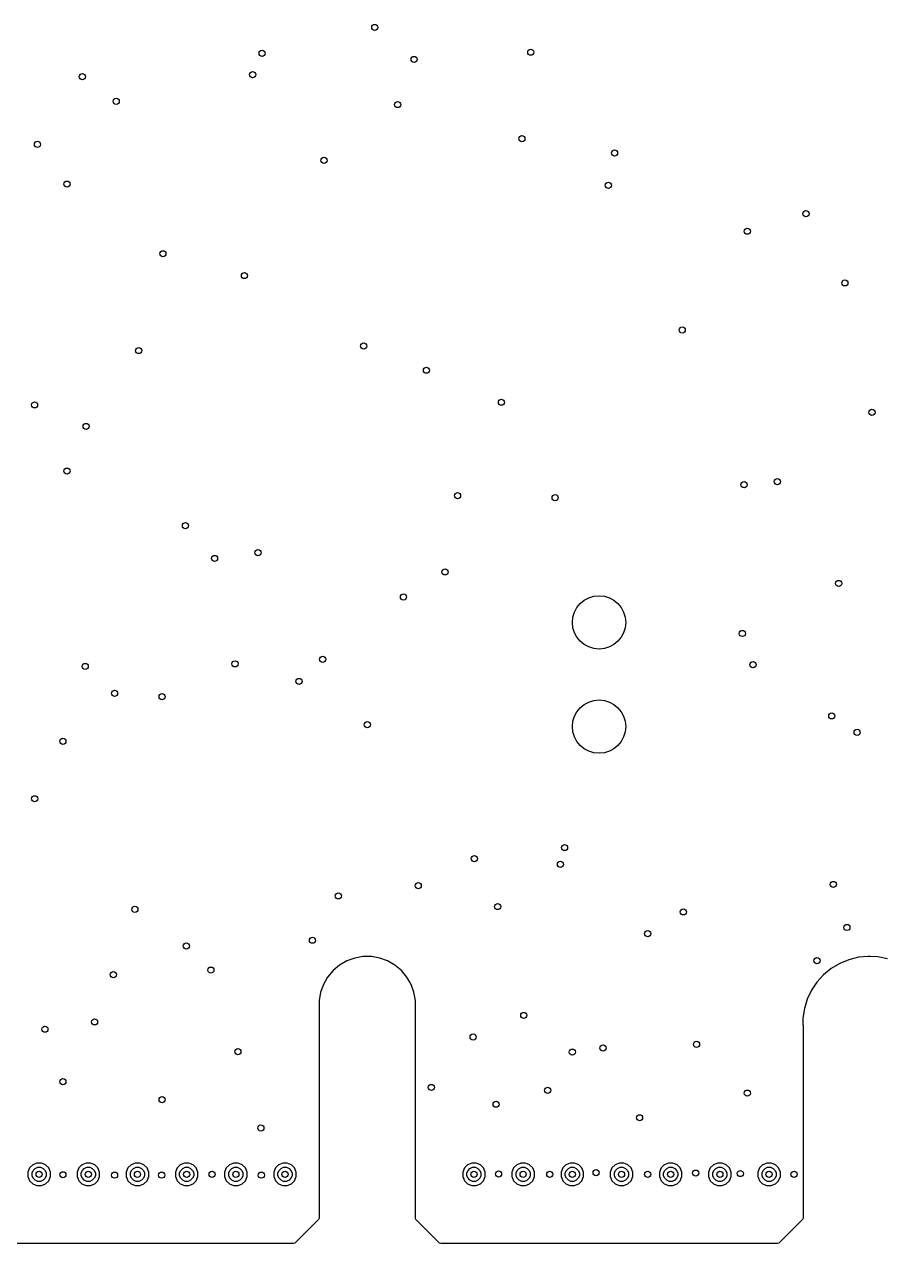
# Model space of a CAD drawing. Extents: x 114.9 to 199.6, y -137.1 to -76.7.
# Drawn here: x 157.47 to 178.53, y -137.15 to -107.41 of the extents above; entities that cross this region are included whole.
import ezdxf

# ---------------------------------------------------------------- set-up
doc = ezdxf.new("R2010")
doc.units = 0
doc.layers.add('BLACK', color=7, linetype='CONTINUOUS')

msp = doc.modelspace()

# ---------------------------------------------------------------- linework, layer by layer
at = {"layer": 'BLACK', "linetype": 'CONTINUOUS'}
for p, q in [((165.529591, -130.185218), (165.336316, -130.255565)), ((165.529595, -130.185217), (165.529591, -130.185218)), ((165.529596, -130.185217), (165.529595, -130.185217)), ((165.610952, -130.170871), (165.529596, -130.185217)), ((165.732156, -130.1495), (165.610952, -130.170871)), ((165.732157, -130.1495), (165.732156, -130.1495)), ((165.937843, -130.1495), (165.732157, -130.1495)), ((166.140404, -130.185217), (165.937843, -130.1495)), ((166.140405, -130.185217), (166.140404, -130.185217)), ((166.140408, -130.185218), (166.140405, -130.185217)), ((166.333683, -130.255565), (166.140408, -130.185218)), ((177.5856, -130.225304), (177.363474, -130.316948)), ((177.818779, -130.167286), (177.5856, -130.225304)), ((178.057953, -130.144151), (177.818779, -130.167286)), ((178.057954, -130.144151), (178.057953, -130.144151)), ((178.105949, -130.146601), (178.057954, -130.144151)), ((178.297937, -130.156402), (178.105949, -130.146601)), ((178.533506, -130.203773), (178.297937, -130.156402)), ((178.533512, -130.203775), (178.533506, -130.203773)), ((165.000621, -130.490621), (164.868405, -130.64819)), ((165.15819, -130.358405), (165.000621, -130.490621)), ((165.336308, -130.255569), (165.15819, -130.358405)), ((165.336316, -130.255565), (165.336308, -130.255569)), ((166.333691, -130.255569), (166.333683, -130.255565)), ((166.511809, -130.358405), (166.333691, -130.255569)), ((166.511813, -130.358408), (166.511809, -130.358405)), ((166.511814, -130.358409), (166.511813, -130.358408)), ((166.669379, -130.490621), (166.511814, -130.358409)), ((166.801591, -130.648186), (166.669379, -130.490621)), ((177.157214, -130.440234), (176.971307, -130.592478)), ((177.36347, -130.31695), (177.157214, -130.440234)), ((177.363474, -130.316948), (177.36347, -130.31695)), ((164.765565, -130.826316), (164.695218, -131.019591)), ((164.765569, -130.826308), (164.765565, -130.826316)), ((164.868405, -130.64819), (164.765569, -130.826308)), ((166.801594, -130.64819), (166.801591, -130.648186)), ((166.872139, -130.770378), (166.801594, -130.64819)), ((166.904434, -130.826315), (166.872139, -130.770378)), ((166.974783, -131.019596), (166.904434, -130.826315)), ((176.809785, -130.770378), (176.676145, -130.97008)), ((176.971307, -130.592478), (176.809785, -130.770378)), ((164.695218, -131.019591), (164.6595, -131.222156)), ((167.0105, -131.222157), (166.974783, -131.019596)), ((176.676145, -130.97008), (176.573291, -131.187253)), ((164.6595, -131.222156), (164.6595, -136.525943)), ((167.0105, -131.222163), (167.0105, -131.222157)), ((167.0105, -135.405198), (167.0105, -131.222163)), ((176.503458, -131.417174), (176.46816, -131.654845)), ((176.573291, -131.187253), (176.503458, -131.417174)), ((176.468159, -131.654854), (176.468082, -131.775016)), ((176.46816, -131.654845), (176.468159, -131.654854)), ((176.468082, -131.775016), (176.468082, -131.819168)), ((176.468082, -131.819168), (176.468756, -131.822991)), ((176.468756, -131.822991), (176.4695, -131.8315)), ((176.4695, -131.8315), (176.4695, -136.525943)), ((157.67394, -135.226444), (157.596444, -135.30394)), ((157.676574, -135.225353), (157.67394, -135.226444)), ((157.699013, -135.216058), (157.676574, -135.225353)), ((157.775198, -135.1845), (157.699013, -135.216058)), ((157.732775, -135.314493), (157.795859, -135.288363)), ((157.7752, -135.1845), (157.775198, -135.1845)), ((157.8848, -135.1845), (157.7752, -135.1845)), ((157.795859, -135.288363), (157.864141, -135.288363)), ((157.864141, -135.288363), (157.927225, -135.314493)), ((157.884801, -135.1845), (157.8848, -135.1845)), ((157.926744, -135.201874), (157.884801, -135.1845)), ((157.986058, -135.226443), (157.926744, -135.201874)), ((157.986059, -135.226444), (157.986058, -135.226443)), ((157.986061, -135.226445), (157.986059, -135.226444)), ((158.063555, -135.303939), (157.986061, -135.226445)), ((158.87394, -135.226444), (158.796444, -135.30394)), ((158.876574, -135.225353), (158.87394, -135.226444)), ((158.899013, -135.216058), (158.876574, -135.225353)), ((158.975198, -135.1845), (158.899013, -135.216058)), ((158.932775, -135.314493), (158.995859, -135.288363)), ((158.9752, -135.1845), (158.975198, -135.1845)), ((159.0848, -135.1845), (158.9752, -135.1845)), ((158.995859, -135.288363), (159.064141, -135.288363)), ((159.064141, -135.288363), (159.127225, -135.314493)), ((159.084801, -135.1845), (159.0848, -135.1845)), ((159.126744, -135.201874), (159.084801, -135.1845)), ((159.186058, -135.226443), (159.126744, -135.201874)), ((159.186059, -135.226444), (159.186058, -135.226443)), ((159.186061, -135.226445), (159.186059, -135.226444)), ((159.263555, -135.303939), (159.186061, -135.226445)), ((160.07394, -135.226444), (159.996444, -135.30394)), ((160.076574, -135.225353), (160.07394, -135.226444)), ((160.099013, -135.216058), (160.076574, -135.225353)), ((160.175198, -135.1845), (160.099013, -135.216058)), ((160.132775, -135.314493), (160.195859, -135.288363)), ((160.1752, -135.1845), (160.175198, -135.1845)), ((160.2848, -135.1845), (160.1752, -135.1845)), ((160.195859, -135.288363), (160.264141, -135.288363)), ((160.264141, -135.288363), (160.327225, -135.314493)), ((160.284801, -135.1845), (160.2848, -135.1845)), ((160.326744, -135.201874), (160.284801, -135.1845)), ((160.386058, -135.226443), (160.326744, -135.201874)), ((160.386059, -135.226444), (160.386058, -135.226443)), ((160.386061, -135.226445), (160.386059, -135.226444)), ((160.463555, -135.303939), (160.386061, -135.226445)), ((161.27394, -135.226444), (161.196444, -135.30394)), ((161.276574, -135.225353), (161.27394, -135.226444)), ((161.299013, -135.216058), (161.276574, -135.225353)), ((161.375198, -135.1845), (161.299013, -135.216058)), ((161.332775, -135.314493), (161.395859, -135.288363)), ((161.3752, -135.1845), (161.375198, -135.1845)), ((161.4848, -135.1845), (161.3752, -135.1845)), ((161.395859, -135.288363), (161.464141, -135.288363)), ((161.464141, -135.288363), (161.527225, -135.314493)), ((161.484801, -135.1845), (161.4848, -135.1845)), ((161.526744, -135.201874), (161.484801, -135.1845)), ((161.586058, -135.226443), (161.526744, -135.201874)), ((161.586059, -135.226444), (161.586058, -135.226443)), ((161.586061, -135.226445), (161.586059, -135.226444)), ((161.663555, -135.303939), (161.586061, -135.226445)), ((162.47394, -135.226444), (162.396444, -135.30394)), ((162.476574, -135.225353), (162.47394, -135.226444)), ((162.499013, -135.216058), (162.476574, -135.225353)), ((162.575198, -135.1845), (162.499013, -135.216058)), ((162.532775, -135.314493), (162.595859, -135.288363)), ((162.5752, -135.1845), (162.575198, -135.1845)), ((162.6848, -135.1845), (162.5752, -135.1845)), ((162.595859, -135.288363), (162.664141, -135.288363)), ((162.664141, -135.288363), (162.727225, -135.314493)), ((162.684801, -135.1845), (162.6848, -135.1845)), ((162.726744, -135.201874), (162.684801, -135.1845)), ((162.786058, -135.226443), (162.726744, -135.201874)), ((162.786059, -135.226444), (162.786058, -135.226443)), ((162.786061, -135.226445), (162.786059, -135.226444)), ((162.863555, -135.303939), (162.786061, -135.226445)), ((163.67394, -135.226444), (163.596444, -135.30394)), ((163.676574, -135.225353), (163.67394, -135.226444)), ((163.699013, -135.216058), (163.676574, -135.225353)), ((163.775198, -135.1845), (163.699013, -135.216058)), ((163.732775, -135.314493), (163.795859, -135.288363)), ((163.7752, -135.1845), (163.775198, -135.1845)), ((163.8848, -135.1845), (163.7752, -135.1845)), ((163.795859, -135.288363), (163.864141, -135.288363)), ((163.864141, -135.288363), (163.927225, -135.314493)), ((163.884801, -135.1845), (163.8848, -135.1845)), ((163.926744, -135.201874), (163.884801, -135.1845)), ((163.986058, -135.226443), (163.926744, -135.201874)), ((163.986059, -135.226444), (163.986058, -135.226443)), ((163.986061, -135.226445), (163.986059, -135.226444)), ((164.063555, -135.303939), (163.986061, -135.226445)), ((168.28394, -135.226444), (168.206444, -135.30394)), ((168.286574, -135.225353), (168.28394, -135.226444)), ((168.309013, -135.216058), (168.286574, -135.225353)), ((168.385198, -135.1845), (168.309013, -135.216058)), ((168.342775, -135.314493), (168.405859, -135.288363)), ((168.3852, -135.1845), (168.385198, -135.1845)), ((168.4948, -135.1845), (168.3852, -135.1845)), ((168.405859, -135.288363), (168.474141, -135.288363)), ((168.474141, -135.288363), (168.537225, -135.314493)), ((168.494801, -135.1845), (168.4948, -135.1845)), ((168.536744, -135.201874), (168.494801, -135.1845)), ((168.596058, -135.226443), (168.536744, -135.201874)), ((168.596059, -135.226444), (168.596058, -135.226443)), ((168.596061, -135.226445), (168.596059, -135.226444)), ((168.673555, -135.303939), (168.596061, -135.226445)), ((169.48394, -135.226444), (169.406444, -135.30394)), ((169.486574, -135.225353), (169.48394, -135.226444)), ((169.509013, -135.216058), (169.486574, -135.225353)), ((169.585198, -135.1845), (169.509013, -135.216058)), ((169.542775, -135.314493), (169.605859, -135.288363)), ((169.5852, -135.1845), (169.585198, -135.1845)), ((169.6948, -135.1845), (169.5852, -135.1845)), ((169.605859, -135.288363), (169.674141, -135.288363)), ((169.674141, -135.288363), (169.737225, -135.314493)), ((169.694801, -135.1845), (169.6948, -135.1845)), ((169.736744, -135.201874), (169.694801, -135.1845)), ((169.796058, -135.226443), (169.736744, -135.201874)), ((169.796059, -135.226444), (169.796058, -135.226443)), ((169.796061, -135.226445), (169.796059, -135.226444)), ((169.873555, -135.303939), (169.796061, -135.226445)), ((170.68394, -135.226444), (170.606444, -135.30394)), ((170.686574, -135.225353), (170.68394, -135.226444)), ((170.709013, -135.216058), (170.686574, -135.225353)), ((170.785198, -135.1845), (170.709013, -135.216058)), ((170.742775, -135.314493), (170.805859, -135.288363)), ((170.7852, -135.1845), (170.785198, -135.1845)), ((170.8948, -135.1845), (170.7852, -135.1845)), ((170.805859, -135.288363), (170.874141, -135.288363)), ((170.874141, -135.288363), (170.937225, -135.314493)), ((170.894801, -135.1845), (170.8948, -135.1845)), ((170.936744, -135.201874), (170.894801, -135.1845)), ((170.996058, -135.226443), (170.936744, -135.201874)), ((170.996059, -135.226444), (170.996058, -135.226443)), ((170.996061, -135.226445), (170.996059, -135.226444)), ((171.073555, -135.303939), (170.996061, -135.226445)), ((171.88394, -135.226444), (171.806444, -135.30394)), ((171.886574, -135.225353), (171.88394, -135.226444)), ((171.909013, -135.216058), (171.886574, -135.225353)), ((171.985198, -135.1845), (171.909013, -135.216058)), ((171.942775, -135.314493), (172.005859, -135.288363)), ((171.9852, -135.1845), (171.985198, -135.1845)), ((172.0948, -135.1845), (171.9852, -135.1845)), ((172.005859, -135.288363), (172.074141, -135.288363)), ((172.074141, -135.288363), (172.137225, -135.314493)), ((172.094801, -135.1845), (172.0948, -135.1845)), ((172.136744, -135.201874), (172.094801, -135.1845)), ((172.196058, -135.226443), (172.136744, -135.201874)), ((172.196059, -135.226444), (172.196058, -135.226443)), ((172.196061, -135.226445), (172.196059, -135.226444)), ((172.273555, -135.303939), (172.196061, -135.226445)), ((173.08394, -135.226444), (173.006444, -135.30394)), ((173.086574, -135.225353), (173.08394, -135.226444)), ((173.109013, -135.216058), (173.086574, -135.225353)), ((173.185198, -135.1845), (173.109013, -135.216058)), ((173.142775, -135.314493), (173.205859, -135.288363)), ((173.1852, -135.1845), (173.185198, -135.1845)), ((173.2948, -135.1845), (173.1852, -135.1845)), ((173.205859, -135.288363), (173.274141, -135.288363)), ((173.274141, -135.288363), (173.337225, -135.314493)), ((173.294801, -135.1845), (173.2948, -135.1845)), ((173.336744, -135.201874), (173.294801, -135.1845)), ((173.396058, -135.226443), (173.336744, -135.201874)), ((173.396059, -135.226444), (173.396058, -135.226443)), ((173.396061, -135.226445), (173.396059, -135.226444)), ((173.473555, -135.303939), (173.396061, -135.226445)), ((174.28394, -135.226444), (174.206444, -135.30394)), ((174.286574, -135.225353), (174.28394, -135.226444)), ((174.309013, -135.216058), (174.286574, -135.225353)), ((174.385198, -135.1845), (174.309013, -135.216058)), ((174.342775, -135.314493), (174.405859, -135.288363)), ((174.3852, -135.1845), (174.385198, -135.1845)), ((174.4948, -135.1845), (174.3852, -135.1845)), ((174.405859, -135.288363), (174.474141, -135.288363)), ((174.474141, -135.288363), (174.537225, -135.314493)), ((174.494801, -135.1845), (174.4948, -135.1845)), ((174.536744, -135.201874), (174.494801, -135.1845)), ((174.596058, -135.226443), (174.536744, -135.201874)), ((174.596059, -135.226444), (174.596058, -135.226443)), ((174.596061, -135.226445), (174.596059, -135.226444)), ((174.673555, -135.303939), (174.596061, -135.226445)), ((175.48394, -135.226444), (175.406444, -135.30394)), ((175.486574, -135.225353), (175.48394, -135.226444)), ((175.509013, -135.216058), (175.486574, -135.225353)), ((175.585198, -135.1845), (175.509013, -135.216058)), ((175.542775, -135.314493), (175.605859, -135.288363)), ((175.5852, -135.1845), (175.585198, -135.1845)), ((175.6948, -135.1845), (175.5852, -135.1845)), ((175.605859, -135.288363), (175.674141, -135.288363)), ((175.674141, -135.288363), (175.737225, -135.314493)), ((175.694801, -135.1845), (175.6948, -135.1845)), ((175.736744, -135.201874), (175.694801, -135.1845)), ((175.796058, -135.226443), (175.736744, -135.201874)), ((175.796059, -135.226444), (175.796058, -135.226443)), ((175.796061, -135.226445), (175.796059, -135.226444)), ((175.873555, -135.303939), (175.796061, -135.226445)), ((157.596444, -135.30394), (157.5545, -135.405198)), ((157.5545, -135.405198), (157.5545, -135.514801)), ((157.5545, -135.514801), (157.571874, -135.556744)), ((157.571874, -135.556744), (157.596443, -135.616058)), ((157.658363, -135.425859), (157.684493, -135.362775)), ((157.658363, -135.494141), (157.658363, -135.425859)), ((157.684493, -135.557225), (157.658363, -135.494141)), ((157.684493, -135.362775), (157.732775, -135.314493)), ((157.732775, -135.605507), (157.684493, -135.557225)), ((157.927225, -135.314493), (157.975507, -135.362775)), ((157.975507, -135.557225), (157.927225, -135.605507)), ((157.975507, -135.362775), (158.001637, -135.425859)), ((158.001637, -135.494141), (157.975507, -135.557225)), ((158.001637, -135.425859), (158.001637, -135.494141)), ((158.063555, -135.30394), (158.063555, -135.303939)), ((158.063557, -135.303942), (158.063555, -135.30394)), ((158.105499, -135.405198), (158.063557, -135.303942)), ((158.063557, -135.616058), (158.1055, -135.5148)), ((158.1055, -135.4052), (158.105499, -135.405198)), ((158.1055, -135.5148), (158.1055, -135.4052)), ((158.796444, -135.30394), (158.7545, -135.405198)), ((158.7545, -135.405198), (158.7545, -135.514801)), ((158.7545, -135.514801), (158.771874, -135.556744)), ((158.771874, -135.556744), (158.796443, -135.616058)), ((158.858363, -135.425859), (158.884493, -135.362775)), ((158.858363, -135.494141), (158.858363, -135.425859)), ((158.884493, -135.557225), (158.858363, -135.494141)), ((158.884493, -135.362775), (158.932775, -135.314493)), ((158.932775, -135.605507), (158.884493, -135.557225)), ((159.127225, -135.314493), (159.175507, -135.362775)), ((159.175507, -135.557225), (159.127225, -135.605507)), ((159.175507, -135.362775), (159.201637, -135.425859)), ((159.201637, -135.494141), (159.175507, -135.557225)), ((159.201637, -135.425859), (159.201637, -135.494141)), ((159.263555, -135.30394), (159.263555, -135.303939)), ((159.263557, -135.303942), (159.263555, -135.30394)), ((159.305499, -135.405198), (159.263557, -135.303942)), ((159.263557, -135.616058), (159.3055, -135.5148)), ((159.3055, -135.4052), (159.305499, -135.405198)), ((159.3055, -135.5148), (159.3055, -135.4052)), ((159.996444, -135.30394), (159.9545, -135.405198)), ((159.9545, -135.405198), (159.9545, -135.514801)), ((159.9545, -135.514801), (159.971874, -135.556744)), ((159.971874, -135.556744), (159.996443, -135.616058)), ((160.058363, -135.425859), (160.084493, -135.362775)), ((160.058363, -135.494141), (160.058363, -135.425859)), ((160.084493, -135.557225), (160.058363, -135.494141)), ((160.084493, -135.362775), (160.132775, -135.314493)), ((160.132775, -135.605507), (160.084493, -135.557225)), ((160.327225, -135.314493), (160.375507, -135.362775)), ((160.375507, -135.557225), (160.327225, -135.605507)), ((160.375507, -135.362775), (160.401637, -135.425859)), ((160.401637, -135.494141), (160.375507, -135.557225)), ((160.401637, -135.425859), (160.401637, -135.494141)), ((160.463555, -135.30394), (160.463555, -135.303939)), ((160.463557, -135.303942), (160.463555, -135.30394)), ((160.505499, -135.405198), (160.463557, -135.303942)), ((160.463557, -135.616058), (160.5055, -135.5148)), ((160.5055, -135.4052), (160.505499, -135.405198)), ((160.5055, -135.5148), (160.5055, -135.4052)), ((161.196444, -135.30394), (161.1545, -135.405198)), ((161.1545, -135.405198), (161.1545, -135.514801)), ((161.1545, -135.514801), (161.171874, -135.556744)), ((161.171874, -135.556744), (161.196443, -135.616058)), ((161.258363, -135.425859), (161.284493, -135.362775)), ((161.258363, -135.494141), (161.258363, -135.425859)), ((161.284493, -135.557225), (161.258363, -135.494141)), ((161.284493, -135.362775), (161.332775, -135.314493)), ((161.332775, -135.605507), (161.284493, -135.557225)), ((161.527225, -135.314493), (161.575507, -135.362775)), ((161.575507, -135.557225), (161.527225, -135.605507)), ((161.575507, -135.362775), (161.601637, -135.425859)), ((161.601637, -135.494141), (161.575507, -135.557225)), ((161.601637, -135.425859), (161.601637, -135.494141)), ((161.663555, -135.30394), (161.663555, -135.303939)), ((161.663557, -135.303942), (161.663555, -135.30394)), ((161.705499, -135.405198), (161.663557, -135.303942)), ((161.663557, -135.616058), (161.7055, -135.5148)), ((161.7055, -135.4052), (161.705499, -135.405198)), ((161.7055, -135.5148), (161.7055, -135.4052)), ((162.396444, -135.30394), (162.3545, -135.405198)), ((162.3545, -135.405198), (162.3545, -135.514801)), ((162.3545, -135.514801), (162.371874, -135.556744)), ((162.371874, -135.556744), (162.396443, -135.616058)), ((162.458363, -135.425859), (162.484493, -135.362775)), ((162.458363, -135.494141), (162.458363, -135.425859)), ((162.484493, -135.557225), (162.458363, -135.494141)), ((162.484493, -135.362775), (162.532775, -135.314493)), ((162.532775, -135.605507), (162.484493, -135.557225)), ((162.727225, -135.314493), (162.775507, -135.362775)), ((162.775507, -135.557225), (162.727225, -135.605507)), ((162.775507, -135.362775), (162.801637, -135.425859)), ((162.801637, -135.494141), (162.775507, -135.557225)), ((162.801637, -135.425859), (162.801637, -135.494141)), ((162.863555, -135.30394), (162.863555, -135.303939)), ((162.863557, -135.303942), (162.863555, -135.30394)), ((162.905499, -135.405198), (162.863557, -135.303942)), ((162.863557, -135.616058), (162.9055, -135.5148)), ((162.9055, -135.4052), (162.905499, -135.405198)), ((162.9055, -135.5148), (162.9055, -135.4052)), ((163.596444, -135.30394), (163.5545, -135.405198)), ((163.5545, -135.405198), (163.5545, -135.514801)), ((163.5545, -135.514801), (163.571874, -135.556744)), ((163.571874, -135.556744), (163.596443, -135.616058)), ((163.658363, -135.425859), (163.684493, -135.362775)), ((163.658363, -135.494141), (163.658363, -135.425859)), ((163.684493, -135.557225), (163.658363, -135.494141)), ((163.684493, -135.362775), (163.732775, -135.314493)), ((163.732775, -135.605507), (163.684493, -135.557225)), ((163.927225, -135.314493), (163.975507, -135.362775)), ((163.975507, -135.557225), (163.927225, -135.605507)), ((163.975507, -135.362775), (164.001637, -135.425859)), ((164.001637, -135.494141), (163.975507, -135.557225)), ((164.001637, -135.425859), (164.001637, -135.494141)), ((164.063555, -135.30394), (164.063555, -135.303939)), ((164.063557, -135.303942), (164.063555, -135.30394)), ((164.1055, -135.4052), (164.063557, -135.303942)), ((164.063557, -135.616058), (164.1055, -135.5148)), ((164.1055, -135.5148), (164.1055, -135.4052)), ((167.0105, -136.525943), (167.0105, -135.405198)), ((168.206444, -135.30394), (168.1645, -135.405198)), ((168.1645, -135.405198), (168.1645, -135.514801)), ((168.1645, -135.514801), (168.181874, -135.556744)), ((168.181874, -135.556744), (168.206443, -135.616058)), ((168.268363, -135.425859), (168.294493, -135.362775)), ((168.268363, -135.494141), (168.268363, -135.425859)), ((168.294493, -135.557225), (168.268363, -135.494141)), ((168.294493, -135.362775), (168.342775, -135.314493)), ((168.342775, -135.605507), (168.294493, -135.557225)), ((168.537225, -135.314493), (168.585507, -135.362775)), ((168.585507, -135.557225), (168.537225, -135.605507)), ((168.585507, -135.362775), (168.611637, -135.425859)), ((168.611637, -135.494141), (168.585507, -135.557225)), ((168.611637, -135.425859), (168.611637, -135.494141)), ((168.673555, -135.30394), (168.673555, -135.303939)), ((168.673557, -135.303942), (168.673555, -135.30394)), ((168.715499, -135.405198), (168.673557, -135.303942)), ((168.673557, -135.616058), (168.7155, -135.5148)), ((168.7155, -135.4052), (168.715499, -135.405198)), ((168.7155, -135.5148), (168.7155, -135.4052)), ((169.406444, -135.30394), (169.3645, -135.405198)), ((169.3645, -135.405198), (169.3645, -135.514801)), ((169.3645, -135.514801), (169.381874, -135.556744)), ((169.381874, -135.556744), (169.406443, -135.616058)), ((169.468363, -135.425859), (169.494493, -135.362775)), ((169.468363, -135.494141), (169.468363, -135.425859)), ((169.494493, -135.557225), (169.468363, -135.494141)), ((169.494493, -135.362775), (169.542775, -135.314493)), ((169.542775, -135.605507), (169.494493, -135.557225)), ((169.737225, -135.314493), (169.785507, -135.362775)), ((169.785507, -135.557225), (169.737225, -135.605507)), ((169.785507, -135.362775), (169.811637, -135.425859)), ((169.811637, -135.494141), (169.785507, -135.557225)), ((169.811637, -135.425859), (169.811637, -135.494141)), ((169.873555, -135.30394), (169.873555, -135.303939)), ((169.873557, -135.303942), (169.873555, -135.30394)), ((169.915499, -135.405198), (169.873557, -135.303942)), ((169.873557, -135.616058), (169.9155, -135.5148)), ((169.9155, -135.4052), (169.915499, -135.405198)), ((169.9155, -135.5148), (169.9155, -135.4052)), ((170.606444, -135.30394), (170.5645, -135.405198)), ((170.5645, -135.405198), (170.5645, -135.514801)), ((170.5645, -135.514801), (170.581874, -135.556744)), ((170.581874, -135.556744), (170.606443, -135.616058)), ((170.668363, -135.425859), (170.694493, -135.362775)), ((170.668363, -135.494141), (170.668363, -135.425859)), ((170.694493, -135.557225), (170.668363, -135.494141)), ((170.694493, -135.362775), (170.742775, -135.314493)), ((170.742775, -135.605507), (170.694493, -135.557225)), ((170.937225, -135.314493), (170.985507, -135.362775)), ((170.985507, -135.557225), (170.937225, -135.605507)), ((170.985507, -135.362775), (171.011637, -135.425859)), ((171.011637, -135.494141), (170.985507, -135.557225)), ((171.011637, -135.425859), (171.011637, -135.494141)), ((171.073555, -135.30394), (171.073555, -135.303939)), ((171.073557, -135.303942), (171.073555, -135.30394)), ((171.115499, -135.405198), (171.073557, -135.303942)), ((171.073557, -135.616058), (171.1155, -135.5148)), ((171.1155, -135.4052), (171.115499, -135.405198)), ((171.1155, -135.5148), (171.1155, -135.4052)), ((171.806444, -135.30394), (171.7645, -135.405198)), ((171.7645, -135.405198), (171.7645, -135.514801)), ((171.7645, -135.514801), (171.781874, -135.556744)), ((171.781874, -135.556744), (171.806443, -135.616058)), ((171.868363, -135.425859), (171.894493, -135.362775)), ((171.868363, -135.494141), (171.868363, -135.425859)), ((171.894493, -135.557225), (171.868363, -135.494141)), ((171.894493, -135.362775), (171.942775, -135.314493)), ((171.942775, -135.605507), (171.894493, -135.557225)), ((172.137225, -135.314493), (172.185507, -135.362775)), ((172.185507, -135.557225), (172.137225, -135.605507)), ((172.185507, -135.362775), (172.211637, -135.425859)), ((172.211637, -135.494141), (172.185507, -135.557225)), ((172.211637, -135.425859), (172.211637, -135.494141)), ((172.273555, -135.30394), (172.273555, -135.303939)), ((172.273557, -135.303942), (172.273555, -135.30394)), ((172.315499, -135.405198), (172.273557, -135.303942)), ((172.273557, -135.616058), (172.3155, -135.5148)), ((172.3155, -135.4052), (172.315499, -135.405198)), ((172.3155, -135.5148), (172.3155, -135.4052)), ((173.006444, -135.30394), (172.9645, -135.405198)), ((172.9645, -135.405198), (172.9645, -135.514801)), ((172.9645, -135.514801), (172.981874, -135.556744)), ((172.981874, -135.556744), (173.006443, -135.616058)), ((173.068363, -135.425859), (173.094493, -135.362775)), ((173.068363, -135.494141), (173.068363, -135.425859)), ((173.094493, -135.557225), (173.068363, -135.494141)), ((173.094493, -135.362775), (173.142775, -135.314493)), ((173.142775, -135.605507), (173.094493, -135.557225)), ((173.337225, -135.314493), (173.385507, -135.362775)), ((173.385507, -135.557225), (173.337225, -135.605507)), ((173.385507, -135.362775), (173.411637, -135.425859)), ((173.411637, -135.494141), (173.385507, -135.557225)), ((173.411637, -135.425859), (173.411637, -135.494141)), ((173.473555, -135.30394), (173.473555, -135.303939)), ((173.473557, -135.303942), (173.473555, -135.30394)), ((173.515499, -135.405198), (173.473557, -135.303942)), ((173.473557, -135.616058), (173.5155, -135.5148)), ((173.5155, -135.4052), (173.515499, -135.405198)), ((173.5155, -135.5148), (173.5155, -135.4052)), ((174.206444, -135.30394), (174.1645, -135.405198)), ((174.1645, -135.405198), (174.1645, -135.514801)), ((174.1645, -135.514801), (174.181874, -135.556744)), ((174.181874, -135.556744), (174.206443, -135.616058)), ((174.268363, -135.425859), (174.294493, -135.362775)), ((174.268363, -135.494141), (174.268363, -135.425859)), ((174.294493, -135.557225), (174.268363, -135.494141)), ((174.294493, -135.362775), (174.342775, -135.314493)), ((174.342775, -135.605507), (174.294493, -135.557225)), ((174.537225, -135.314493), (174.585507, -135.362775)), ((174.585507, -135.557225), (174.537225, -135.605507)), ((174.585507, -135.362775), (174.611637, -135.425859)), ((174.611637, -135.494141), (174.585507, -135.557225)), ((174.611637, -135.425859), (174.611637, -135.494141)), ((174.673555, -135.30394), (174.673555, -135.303939)), ((174.673557, -135.303942), (174.673555, -135.30394)), ((174.715499, -135.405198), (174.673557, -135.303942)), ((174.673557, -135.616058), (174.7155, -135.5148)), ((174.7155, -135.4052), (174.715499, -135.405198)), ((174.7155, -135.5148), (174.7155, -135.4052)), ((175.406444, -135.30394), (175.3645, -135.405198)), ((175.3645, -135.405198), (175.3645, -135.514801)), ((175.3645, -135.514801), (175.381874, -135.556744)), ((175.381874, -135.556744), (175.406443, -135.616058)), ((175.468363, -135.425859), (175.494493, -135.362775)), ((175.468363, -135.494141), (175.468363, -135.425859)), ((175.494493, -135.557225), (175.468363, -135.494141)), ((175.494493, -135.362775), (175.542775, -135.314493)), ((175.542775, -135.605507), (175.494493, -135.557225)), ((175.737225, -135.314493), (175.785507, -135.362775)), ((175.785507, -135.557225), (175.737225, -135.605507)), ((175.785507, -135.362775), (175.811637, -135.425859)), ((175.811637, -135.494141), (175.785507, -135.557225)), ((175.811637, -135.425859), (175.811637, -135.494141)), ((175.873555, -135.30394), (175.873555, -135.303939)), ((175.873557, -135.303942), (175.873555, -135.30394)), ((175.9155, -135.4052), (175.873557, -135.303942)), ((175.873557, -135.616058), (175.9155, -135.5148)), ((175.9155, -135.5148), (175.9155, -135.4052)), ((157.596443, -135.616058), (157.596444, -135.616059)), ((157.596444, -135.616059), (157.596445, -135.616061)), ((157.596445, -135.616061), (157.673939, -135.693555)), ((157.673939, -135.693555), (157.67394, -135.693555)), ((157.67394, -135.693555), (157.673942, -135.693557)), ((157.673942, -135.693557), (157.7752, -135.7355)), ((157.795859, -135.631637), (157.732775, -135.605507)), ((157.7752, -135.7355), (157.775202, -135.7355)), ((157.775202, -135.7355), (157.884798, -135.7355)), ((157.864141, -135.631637), (157.795859, -135.631637)), ((157.927225, -135.605507), (157.864141, -135.631637)), ((157.884798, -135.7355), (157.8848, -135.7355)), ((157.8848, -135.7355), (157.986058, -135.693557)), ((157.986058, -135.693557), (157.98606, -135.693555)), ((157.98606, -135.693555), (157.986061, -135.693555)), ((157.986061, -135.693555), (158.063555, -135.616061)), ((158.063555, -135.61606), (158.063557, -135.616058)), ((158.063555, -135.616061), (158.063555, -135.61606)), ((158.796443, -135.616058), (158.796444, -135.616059)), ((158.796444, -135.616059), (158.796445, -135.616061)), ((158.796445, -135.616061), (158.873939, -135.693555)), ((158.873939, -135.693555), (158.87394, -135.693555)), ((158.87394, -135.693555), (158.873942, -135.693557)), ((158.873942, -135.693557), (158.9752, -135.7355)), ((158.995859, -135.631637), (158.932775, -135.605507)), ((158.9752, -135.7355), (158.975202, -135.7355)), ((158.975202, -135.7355), (159.084798, -135.7355)), ((159.064141, -135.631637), (158.995859, -135.631637)), ((159.127225, -135.605507), (159.064141, -135.631637)), ((159.084798, -135.7355), (159.0848, -135.7355)), ((159.0848, -135.7355), (159.186058, -135.693557)), ((159.186058, -135.693557), (159.18606, -135.693555)), ((159.18606, -135.693555), (159.186061, -135.693555)), ((159.186061, -135.693555), (159.263555, -135.616061)), ((159.263555, -135.61606), (159.263557, -135.616058)), ((159.263555, -135.616061), (159.263555, -135.61606)), ((159.996443, -135.616058), (159.996444, -135.616059)), ((159.996444, -135.616059), (159.996445, -135.616061)), ((159.996445, -135.616061), (160.073939, -135.693555)), ((160.073939, -135.693555), (160.07394, -135.693555)), ((160.07394, -135.693555), (160.073942, -135.693557)), ((160.073942, -135.693557), (160.1752, -135.7355)), ((160.195859, -135.631637), (160.132775, -135.605507)), ((160.1752, -135.7355), (160.175202, -135.7355)), ((160.175202, -135.7355), (160.284798, -135.7355)), ((160.264141, -135.631637), (160.195859, -135.631637)), ((160.327225, -135.605507), (160.264141, -135.631637)), ((160.284798, -135.7355), (160.2848, -135.7355)), ((160.2848, -135.7355), (160.386058, -135.693557)), ((160.386058, -135.693557), (160.38606, -135.693555)), ((160.38606, -135.693555), (160.386061, -135.693555)), ((160.386061, -135.693555), (160.463555, -135.616061)), ((160.463555, -135.61606), (160.463557, -135.616058)), ((160.463555, -135.616061), (160.463555, -135.61606)), ((161.196443, -135.616058), (161.196444, -135.616059)), ((161.196444, -135.616059), (161.196445, -135.616061)), ((161.196445, -135.616061), (161.273939, -135.693555)), ((161.273939, -135.693555), (161.27394, -135.693555)), ((161.27394, -135.693555), (161.273942, -135.693557)), ((161.273942, -135.693557), (161.3752, -135.7355)), ((161.395859, -135.631637), (161.332775, -135.605507)), ((161.3752, -135.7355), (161.375202, -135.7355)), ((161.375202, -135.7355), (161.484798, -135.7355)), ((161.464141, -135.631637), (161.395859, -135.631637)), ((161.527225, -135.605507), (161.464141, -135.631637)), ((161.484798, -135.7355), (161.4848, -135.7355)), ((161.4848, -135.7355), (161.586058, -135.693557)), ((161.586058, -135.693557), (161.58606, -135.693555)), ((161.58606, -135.693555), (161.586061, -135.693555)), ((161.586061, -135.693555), (161.663555, -135.616061)), ((161.663555, -135.61606), (161.663557, -135.616058)), ((161.663555, -135.616061), (161.663555, -135.61606)), ((162.396443, -135.616058), (162.396444, -135.616059)), ((162.396444, -135.616059), (162.396445, -135.616061)), ((162.396445, -135.616061), (162.473939, -135.693555)), ((162.473939, -135.693555), (162.47394, -135.693555)), ((162.47394, -135.693555), (162.473942, -135.693557)), ((162.473942, -135.693557), (162.5752, -135.7355)), ((162.595859, -135.631637), (162.532775, -135.605507)), ((162.5752, -135.7355), (162.575202, -135.7355)), ((162.575202, -135.7355), (162.684798, -135.7355)), ((162.664141, -135.631637), (162.595859, -135.631637)), ((162.727225, -135.605507), (162.664141, -135.631637)), ((162.684798, -135.7355), (162.6848, -135.7355)), ((162.6848, -135.7355), (162.786058, -135.693557)), ((162.786058, -135.693557), (162.78606, -135.693555)), ((162.78606, -135.693555), (162.786061, -135.693555)), ((162.786061, -135.693555), (162.863555, -135.616061)), ((162.863555, -135.61606), (162.863557, -135.616058)), ((162.863555, -135.616061), (162.863555, -135.61606)), ((163.596443, -135.616058), (163.596444, -135.616059)), ((163.596444, -135.616059), (163.596445, -135.616061)), ((163.596445, -135.616061), (163.673939, -135.693555)), ((163.673939, -135.693555), (163.67394, -135.693555)), ((163.67394, -135.693555), (163.673942, -135.693557)), ((163.673942, -135.693557), (163.7752, -135.7355)), ((163.795859, -135.631637), (163.732775, -135.605507)), ((163.7752, -135.7355), (163.775202, -135.7355)), ((163.775202, -135.7355), (163.884798, -135.7355)), ((163.864141, -135.631637), (163.795859, -135.631637)), ((163.927225, -135.605507), (163.864141, -135.631637)), ((163.884798, -135.7355), (163.8848, -135.7355)), ((163.8848, -135.7355), (163.986058, -135.693557)), ((163.986058, -135.693557), (163.98606, -135.693555)), ((163.98606, -135.693555), (163.986061, -135.693555)), ((163.986061, -135.693555), (164.063555, -135.616061)), ((164.063555, -135.61606), (164.063557, -135.616058)), ((164.063555, -135.616061), (164.063555, -135.61606)), ((168.206443, -135.616058), (168.206444, -135.616059)), ((168.206444, -135.616059), (168.206445, -135.616061)), ((168.206445, -135.616061), (168.283939, -135.693555)), ((168.283939, -135.693555), (168.28394, -135.693555)), ((168.28394, -135.693555), (168.283942, -135.693557)), ((168.283942, -135.693557), (168.3852, -135.7355)), ((168.405859, -135.631637), (168.342775, -135.605507)), ((168.3852, -135.7355), (168.385202, -135.7355)), ((168.385202, -135.7355), (168.494798, -135.7355)), ((168.474141, -135.631637), (168.405859, -135.631637)), ((168.537225, -135.605507), (168.474141, -135.631637)), ((168.494798, -135.7355), (168.4948, -135.7355)), ((168.4948, -135.7355), (168.596058, -135.693557)), ((168.596058, -135.693557), (168.59606, -135.693555)), ((168.59606, -135.693555), (168.596061, -135.693555)), ((168.596061, -135.693555), (168.673555, -135.616061)), ((168.673555, -135.61606), (168.673557, -135.616058)), ((168.673555, -135.616061), (168.673555, -135.61606)), ((169.406443, -135.616058), (169.406444, -135.616059)), ((169.406444, -135.616059), (169.406445, -135.616061)), ((169.406445, -135.616061), (169.483939, -135.693555)), ((169.483939, -135.693555), (169.48394, -135.693555)), ((169.48394, -135.693555), (169.483942, -135.693557)), ((169.483942, -135.693557), (169.5852, -135.7355)), ((169.605859, -135.631637), (169.542775, -135.605507)), ((169.5852, -135.7355), (169.585202, -135.7355)), ((169.585202, -135.7355), (169.694798, -135.7355)), ((169.674141, -135.631637), (169.605859, -135.631637)), ((169.737225, -135.605507), (169.674141, -135.631637)), ((169.694798, -135.7355), (169.6948, -135.7355)), ((169.6948, -135.7355), (169.796058, -135.693557)), ((169.796058, -135.693557), (169.79606, -135.693555)), ((169.79606, -135.693555), (169.796061, -135.693555)), ((169.796061, -135.693555), (169.873555, -135.616061)), ((169.873555, -135.61606), (169.873557, -135.616058)), ((169.873555, -135.616061), (169.873555, -135.61606)), ((170.606443, -135.616058), (170.606444, -135.616059)), ((170.606444, -135.616059), (170.606445, -135.616061)), ((170.606445, -135.616061), (170.683939, -135.693555)), ((170.683939, -135.693555), (170.68394, -135.693555)), ((170.68394, -135.693555), (170.683942, -135.693557)), ((170.683942, -135.693557), (170.7852, -135.7355)), ((170.805859, -135.631637), (170.742775, -135.605507)), ((170.7852, -135.7355), (170.785202, -135.7355)), ((170.785202, -135.7355), (170.894798, -135.7355)), ((170.874141, -135.631637), (170.805859, -135.631637)), ((170.937225, -135.605507), (170.874141, -135.631637)), ((170.894798, -135.7355), (170.8948, -135.7355)), ((170.8948, -135.7355), (170.996058, -135.693557)), ((170.996058, -135.693557), (170.99606, -135.693555)), ((170.99606, -135.693555), (170.996061, -135.693555)), ((170.996061, -135.693555), (171.073555, -135.616061)), ((171.073555, -135.61606), (171.073557, -135.616058)), ((171.073555, -135.616061), (171.073555, -135.61606)), ((171.806443, -135.616058), (171.806444, -135.616059)), ((171.806444, -135.616059), (171.806445, -135.616061)), ((171.806445, -135.616061), (171.883939, -135.693555)), ((171.883939, -135.693555), (171.88394, -135.693555)), ((171.88394, -135.693555), (171.883942, -135.693557)), ((171.883942, -135.693557), (171.9852, -135.7355)), ((172.005859, -135.631637), (171.942775, -135.605507)), ((171.9852, -135.7355), (171.985202, -135.7355)), ((171.985202, -135.7355), (172.094798, -135.7355)), ((172.074141, -135.631637), (172.005859, -135.631637)), ((172.137225, -135.605507), (172.074141, -135.631637)), ((172.094798, -135.7355), (172.0948, -135.7355)), ((172.0948, -135.7355), (172.196058, -135.693557)), ((172.196058, -135.693557), (172.19606, -135.693555)), ((172.19606, -135.693555), (172.196061, -135.693555)), ((172.196061, -135.693555), (172.273555, -135.616061)), ((172.273555, -135.61606), (172.273557, -135.616058)), ((172.273555, -135.616061), (172.273555, -135.61606)), ((173.006443, -135.616058), (173.006444, -135.616059)), ((173.006444, -135.616059), (173.006445, -135.616061)), ((173.006445, -135.616061), (173.083939, -135.693555)), ((173.083939, -135.693555), (173.08394, -135.693555)), ((173.08394, -135.693555), (173.083942, -135.693557)), ((173.083942, -135.693557), (173.1852, -135.7355)), ((173.205859, -135.631637), (173.142775, -135.605507)), ((173.1852, -135.7355), (173.185202, -135.7355)), ((173.185202, -135.7355), (173.294798, -135.7355)), ((173.274141, -135.631637), (173.205859, -135.631637)), ((173.337225, -135.605507), (173.274141, -135.631637)), ((173.294798, -135.7355), (173.2948, -135.7355)), ((173.2948, -135.7355), (173.396058, -135.693557)), ((173.396058, -135.693557), (173.39606, -135.693555)), ((173.39606, -135.693555), (173.396061, -135.693555)), ((173.396061, -135.693555), (173.473555, -135.616061)), ((173.473555, -135.61606), (173.473557, -135.616058)), ((173.473555, -135.616061), (173.473555, -135.61606)), ((174.206443, -135.616058), (174.206444, -135.616059)), ((174.206444, -135.616059), (174.206445, -135.616061)), ((174.206445, -135.616061), (174.283939, -135.693555)), ((174.283939, -135.693555), (174.28394, -135.693555)), ((174.28394, -135.693555), (174.283942, -135.693557)), ((174.283942, -135.693557), (174.3852, -135.7355)), ((174.405859, -135.631637), (174.342775, -135.605507)), ((174.3852, -135.7355), (174.385202, -135.7355)), ((174.385202, -135.7355), (174.494798, -135.7355)), ((174.474141, -135.631637), (174.405859, -135.631637)), ((174.537225, -135.605507), (174.474141, -135.631637)), ((174.494798, -135.7355), (174.4948, -135.7355)), ((174.4948, -135.7355), (174.596058, -135.693557)), ((174.596058, -135.693557), (174.59606, -135.693555)), ((174.59606, -135.693555), (174.596061, -135.693555)), ((174.596061, -135.693555), (174.673555, -135.616061)), ((174.673555, -135.61606), (174.673557, -135.616058)), ((174.673555, -135.616061), (174.673555, -135.61606)), ((175.406443, -135.616058), (175.406444, -135.616059)), ((175.406444, -135.616059), (175.406445, -135.616061)), ((175.406445, -135.616061), (175.483939, -135.693555)), ((175.483939, -135.693555), (175.48394, -135.693555)), ((175.48394, -135.693555), (175.483942, -135.693557)), ((175.483942, -135.693557), (175.5852, -135.7355)), ((175.605859, -135.631637), (175.542775, -135.605507)), ((175.5852, -135.7355), (175.585202, -135.7355)), ((175.585202, -135.7355), (175.694798, -135.7355)), ((175.674141, -135.631637), (175.605859, -135.631637)), ((175.737225, -135.605507), (175.674141, -135.631637)), ((175.694798, -135.7355), (175.6948, -135.7355)), ((175.6948, -135.7355), (175.796058, -135.693557)), ((175.796058, -135.693557), (175.79606, -135.693555)), ((175.79606, -135.693555), (175.796061, -135.693555)), ((175.796061, -135.693555), (175.873555, -135.616061)), ((175.873555, -135.61606), (175.873557, -135.616058)), ((175.873555, -135.616061), (175.873555, -135.61606)), ((164.645148, -136.560591), (164.070591, -137.135148)), ((164.6595, -136.525943), (164.645148, -136.560591)), ((167.024852, -136.560591), (167.0105, -136.525943)), ((167.599409, -137.135148), (167.024852, -136.560591)), ((176.455148, -136.560591), (175.880591, -137.135148)), ((176.4695, -136.525943), (176.455148, -136.560591)), ((164.035943, -137.1495), (147.424057, -137.1495)), ((164.070591, -137.135148), (164.035943, -137.1495)), ((167.634057, -137.1495), (167.599409, -137.135148)), ((175.845943, -137.1495), (167.634057, -137.1495)), ((175.880591, -137.135148), (175.845943, -137.1495))]:
    msp.add_line(p, q, dxfattribs=at)
at = {"layer": 'BLACK'}
for centre, radius in [((166.02, -107.49), 0.075), ((163.27, -108.12), 0.075), ((166.98, -108.27), 0.075), ((169.826309, -108.092984), 0.075), ((158.884973, -108.689544), 0.075), ((163.04, -108.64), 0.075), ((159.71, -109.29), 0.075), ((166.58, -109.37), 0.075), ((157.79, -110.34), 0.075), ((169.610065, -110.20217), 0.075), ((171.87, -110.55), 0.075), ((164.78, -110.73), 0.075), ((158.51, -111.31), 0.075), ((171.72, -111.34), 0.075), ((176.54, -112.03), 0.075), ((175.11, -112.46), 0.075), ((160.85, -113.01), 0.075), ((162.84, -113.54), 0.075), ((177.49, -113.72), 0.075), ((173.520608, -114.86738), 0.075), ((160.26, -115.37), 0.075), ((165.75, -115.26), 0.075), ((167.28, -115.85), 0.075), ((169.11, -116.63), 0.075), ((157.718671, -116.69358), 0.075), ((178.150506, -116.874555), 0.075), ((158.976448, -117.219559), 0.075), ((158.51, -118.31), 0.075), ((175.03, -118.64), 0.075), ((175.84077, -118.566837), 0.075), ((168.04, -118.91), 0.075), ((170.420894, -118.955604), 0.075), ((161.4, -119.64), 0.075), ((162.11, -120.44), 0.075), ((163.17, -120.3), 0.075), ((167.734834, -120.767497), 0.075), ((177.34, -121.05), 0.075), ((166.72, -121.38), 0.075), ((171.493, -122), 0.65), ((174.99, -122.27), 0.075), ((158.95358, -123.073939), 0.075), ((162.61, -123.01), 0.075), ((164.75, -122.9), 0.075), ((175.25, -123.03), 0.075), ((164.172133, -123.438955), 0.075), ((159.67, -123.73), 0.075), ((160.83, -123.81), 0.075), ((171.493, -124.54), 0.65), ((177.17, -124.28), 0.075), ((165.836734, -124.495091), 0.075), ((158.41, -124.9), 0.075), ((177.79, -124.68), 0.075), ((157.72, -126.3), 0.075), ((170.65, -127.49), 0.075), ((168.45, -127.76), 0.075), ((170.55, -127.9), 0.075), ((167.08, -128.42), 0.075), ((177.21, -128.39), 0.075), ((165.13, -128.67), 0.075), ((160.165619, -128.996926), 0.075), ((169.02, -128.93), 0.075), ((173.55, -129.06), 0.075), ((172.68, -129.59), 0.075), ((177.54, -129.44), 0.075), ((161.42, -129.89), 0.075), ((164.5, -129.75), 0.075), ((176.81, -130.25), 0.075), ((159.64, -130.59), 0.075), ((162.02, -130.48), 0.075), ((159.182266, -131.741166), 0.075), ((169.655802, -131.58438), 0.075), ((157.97, -131.92), 0.075), ((168.42, -132.11), 0.075), ((171.59, -132.38), 0.075), ((173.87, -132.29), 0.075), ((162.68, -132.47), 0.075), ((170.84, -132.48), 0.075), ((158.41, -133.2), 0.075), ((167.4, -133.34), 0.075), ((170.24, -133.41), 0.075), ((175.11, -133.48), 0.075), ((160.83, -133.64), 0.075), ((168.98, -133.75), 0.075), ((172.48, -134.08), 0.075), ((163.24, -134.33), 0.075), ((157.83, -135.46), 0.075), ((158.41, -135.47), 0.075), ((159.03, -135.46), 0.075), ((159.67, -135.48), 0.075), ((160.23, -135.46), 0.075), ((160.82, -135.48), 0.075), ((161.43, -135.46), 0.075), ((162.05, -135.46), 0.075), ((162.63, -135.46), 0.075), ((163.25, -135.48), 0.075), ((163.83, -135.46), 0.075), ((168.44, -135.46), 0.075), ((169.04, -135.45), 0.075), ((169.64, -135.46), 0.075), ((170.29, -135.46), 0.075), ((170.84, -135.46), 0.075), ((171.42, -135.42), 0.075), ((172.04, -135.46), 0.075), ((172.68, -135.46), 0.075), ((173.24, -135.46), 0.075), ((173.85, -135.43), 0.075), ((174.44, -135.46), 0.075), ((174.94, -135.44), 0.075), ((175.64, -135.46), 0.075), ((176.25, -135.46), 0.075)]:
    msp.add_circle(centre, radius, dxfattribs=at)
at = {"layer": 'WHITE'}
for centre, radius in [((166.02, -107.49), 0.075), ((163.27, -108.12), 0.075), ((166.98, -108.27), 0.075), ((169.826309, -108.092984), 0.075), ((158.884973, -108.689544), 0.075), ((163.04, -108.64), 0.075), ((159.71, -109.29), 0.075), ((166.58, -109.37), 0.075), ((157.79, -110.34), 0.075), ((169.610065, -110.20217), 0.075), ((171.87, -110.55), 0.075), ((164.78, -110.73), 0.075), ((158.51, -111.31), 0.075), ((171.72, -111.34), 0.075), ((176.54, -112.03), 0.075), ((175.11, -112.46), 0.075), ((160.85, -113.01), 0.075), ((162.84, -113.54), 0.075), ((177.49, -113.72), 0.075), ((173.520608, -114.86738), 0.075), ((160.26, -115.37), 0.075), ((165.75, -115.26), 0.075), ((167.28, -115.85), 0.075), ((169.11, -116.63), 0.075), ((157.718671, -116.69358), 0.075), ((178.150506, -116.874555), 0.075), ((158.976448, -117.219559), 0.075), ((158.51, -118.31), 0.075), ((175.03, -118.64), 0.075), ((175.84077, -118.566837), 0.075), ((168.04, -118.91), 0.075), ((170.420894, -118.955604), 0.075), ((161.4, -119.64), 0.075), ((162.11, -120.44), 0.075), ((163.17, -120.3), 0.075), ((167.734834, -120.767497), 0.075), ((177.34, -121.05), 0.075), ((166.72, -121.38), 0.075), ((171.493, -122), 0.65), ((174.99, -122.27), 0.075), ((158.95358, -123.073939), 0.075), ((162.61, -123.01), 0.075), ((164.75, -122.9), 0.075), ((175.25, -123.03), 0.075), ((164.172133, -123.438955), 0.075), ((159.67, -123.73), 0.075), ((160.83, -123.81), 0.075), ((171.493, -124.54), 0.65), ((177.17, -124.28), 0.075), ((165.836734, -124.495091), 0.075), ((158.41, -124.9), 0.075), ((177.79, -124.68), 0.075), ((157.72, -126.3), 0.075), ((170.65, -127.49), 0.075), ((168.45, -127.76), 0.075), ((170.55, -127.9), 0.075), ((167.08, -128.42), 0.075), ((177.21, -128.39), 0.075), ((165.13, -128.67), 0.075), ((160.165619, -128.996926), 0.075), ((169.02, -128.93), 0.075), ((173.55, -129.06), 0.075), ((172.68, -129.59), 0.075), ((177.54, -129.44), 0.075), ((161.42, -129.89), 0.075), ((164.5, -129.75), 0.075), ((176.81, -130.25), 0.075), ((159.64, -130.59), 0.075), ((162.02, -130.48), 0.075), ((159.182266, -131.741166), 0.075), ((169.655802, -131.58438), 0.075), ((157.97, -131.92), 0.075), ((168.42, -132.11), 0.075), ((171.59, -132.38), 0.075), ((173.87, -132.29), 0.075), ((162.68, -132.47), 0.075), ((170.84, -132.48), 0.075), ((158.41, -133.2), 0.075), ((167.4, -133.34), 0.075), ((170.24, -133.41), 0.075), ((175.11, -133.48), 0.075), ((160.83, -133.64), 0.075), ((168.98, -133.75), 0.075), ((172.48, -134.08), 0.075), ((163.24, -134.33), 0.075), ((157.83, -135.46), 0.075), ((158.41, -135.47), 0.075), ((159.03, -135.46), 0.075), ((159.67, -135.48), 0.075), ((160.23, -135.46), 0.075), ((160.82, -135.48), 0.075), ((161.43, -135.46), 0.075), ((162.05, -135.46), 0.075), ((162.63, -135.46), 0.075), ((163.25, -135.48), 0.075), ((163.83, -135.46), 0.075), ((168.44, -135.46), 0.075), ((169.04, -135.45), 0.075), ((169.64, -135.46), 0.075), ((170.29, -135.46), 0.075), ((170.84, -135.46), 0.075), ((171.42, -135.42), 0.075), ((172.04, -135.46), 0.075), ((172.68, -135.46), 0.075), ((173.24, -135.46), 0.075), ((173.85, -135.43), 0.075), ((174.44, -135.46), 0.075), ((174.94, -135.44), 0.075), ((175.64, -135.46), 0.075), ((176.25, -135.46), 0.075)]:
    msp.add_circle(centre, radius, dxfattribs=at)

doc.saveas('drawing.dxf')
